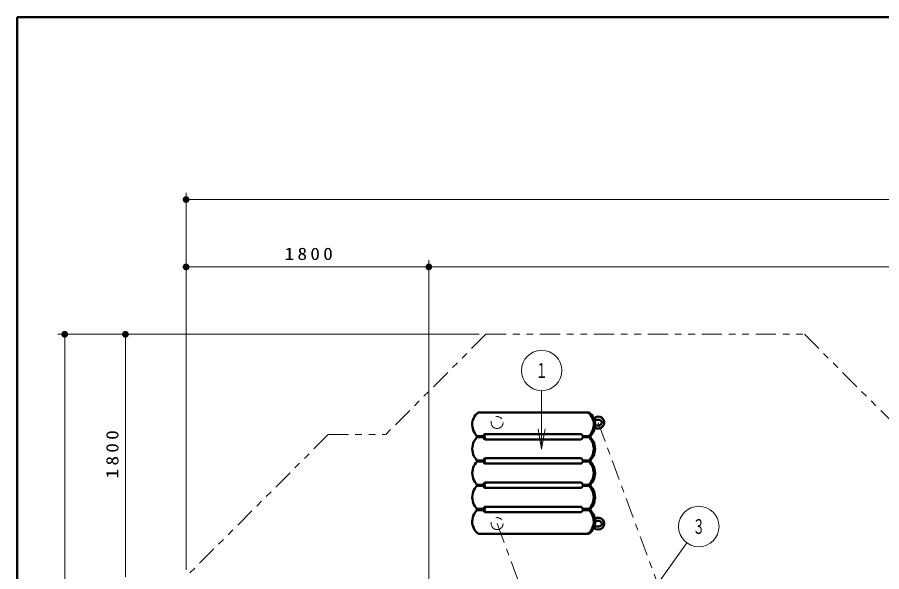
# Model space of a CAD drawing. Units: millimetres on the paper, scale 1:50. Extents: x -385 to 0, y -594 to 267.
# Drawn here: x -385 to -256.8, y 184.7 to 267 of the extents above; entities that cross this region are included whole.
import ezdxf
from ezdxf.enums import TextEntityAlignment as Align

# ---------------------------------------------------------------- set-up
doc = ezdxf.new("R2010")
doc.units = ezdxf.units.MM
doc.linetypes.add('USER2', pattern=[6, 3, -1, 1, -1])
doc.linetypes.add('USER3', pattern=[8, 3, -1, 1, -1, 1, -1])
doc.layers.add('LY_1', color=140, linetype='Continuous', lineweight=50)
doc.styles.add('ＭＳ ゴシック', font='')
doc.styles.get('ＭＳ ゴシック').set_extended_font_data('MS Gothic')

# ---------------------------------------------------------------- blocks, each defined once
blk = doc.blocks.new('filled_dot')
at = {"color": 0, "linetype": 'Continuous', "lineweight": -2, "const_width": 1.25}
blk.add_lwpolyline([(-0.625, 0, 1), (0.625, 0, 1)], format="xyb", close=True, dxfattribs=at)

msp = doc.modelspace()

# ---------------------------------------------------------------- linework, layer by layer
at = {"layer": 'LY_1', "color": 7}
for p, q in [((0, 267), (-385, 267)), ((-385, 267), (-385, 0))]:
    msp.add_line(p, q, dxfattribs=at)
at = {"layer": 'LY_1', "color": 7, "lineweight": 13}
for p, q in [((-359.97, 184.969), (-359.97, 240.948)), ((-359.97, 239.948), (-133.639, 239.948)), ((-323.97, 166.328), (-323.97, 230.948)), ((-359.97, 229.948), (-323.97, 229.948)), ((-323.97, 229.948), (-169.639, 229.948)), ((-316.497, 219.948), (-378.97, 219.948)), ((-377.97, 50.228), (-377.97, 219.948)), ((-368.97, 183.948), (-368.97, 219.948)), ((-307.24, 202.901), (-307.24, 211.575)), ((-307.24, 202.901), (-307.74, 205.901)), ((-306.74, 205.901), (-307.24, 202.901)), ((-307.24, 202.901), (-307.24, 205.901)), ((-291.693, 180.597), (-285.686, 188.977))]:
    msp.add_line(p, q, dxfattribs=at)
at = {"layer": 'LY_1', "color": 7, "linetype": 'USER3', "lineweight": 13}
for p, q in [((-315.497, 219.948), (-330.389, 205.057)), ((-315.497, 219.948), (-268.274, 219.948)), ((-268.274, 219.948), (-253.382, 205.057)), ((-338.882, 205.057), (-359.97, 183.969)), ((-338.882, 205.057), (-330.389, 205.057))]:
    msp.add_line(p, q, dxfattribs=at)
at = {"layer": 'LY_1'}
for p, q in [((-316.527, 208.347), (-300.319, 208.347)), ((-299.427, 207.274), (-298.849, 207.274)), ((-299.318, 206.42), (-298.849, 206.42)), ((-315.565, 205.147), (-301.477, 205.147)), ((-315.886, 204.827), (-316.872, 204.827)), ((-315.886, 204.667), (-316.872, 204.667)), ((-315.565, 204.347), (-301.477, 204.347)), ((-301.156, 204.827), (-300.17, 204.827)), ((-301.156, 204.667), (-300.17, 204.667)), ((-315.565, 201.547), (-301.477, 201.547)), ((-315.886, 201.227), (-316.872, 201.227)), ((-315.886, 201.067), (-316.872, 201.067)), ((-315.565, 200.747), (-301.477, 200.747)), ((-301.156, 201.227), (-300.17, 201.227)), ((-301.156, 201.067), (-300.17, 201.067)), ((-315.886, 197.627), (-316.872, 197.627)), ((-315.886, 197.467), (-316.872, 197.467)), ((-315.565, 197.947), (-301.477, 197.947)), ((-301.156, 197.627), (-300.17, 197.627)), ((-301.156, 197.467), (-300.17, 197.467)), ((-315.565, 197.147), (-301.477, 197.147)), ((-315.886, 194.027), (-316.872, 194.027)), ((-315.886, 193.867), (-316.872, 193.867)), ((-315.565, 194.347), (-301.477, 194.347)), ((-301.156, 194.027), (-300.17, 194.027)), ((-301.156, 193.867), (-300.17, 193.867)), ((-315.565, 193.547), (-301.477, 193.547)), ((-299.427, 191.42), (-298.849, 191.42)), ((-299.318, 192.274), (-298.849, 192.274)), ((-316.527, 190.347), (-300.319, 190.347))]:
    msp.add_line(p, q, dxfattribs=at)
at = {"layer": 'LY_1', "color": 7, "linetype": 'USER2', "lineweight": 13}
for p, q in [((-298.849, 206.847), (-284.385, 167.608)), ((-313.849, 191.847), (-299.385, 152.608))]:
    msp.add_line(p, q, dxfattribs=at)
at = {"layer": 'LY_1'}
for points in [[(-316.976, 205.047), (-317.134, 205.241), (-317.268, 205.46), (-317.376, 205.698), (-317.457, 205.953), (-317.509, 206.219), (-317.53, 206.491), (-317.521, 206.764), (-317.482, 207.033), (-317.413, 207.292), (-317.315, 207.538), (-317.191, 207.766), (-317.043, 207.97), (-316.874, 208.148), (-316.686, 208.297)], [(-316.686, 208.297), (-316.609, 208.334), (-316.527, 208.347)], [(-300.356, 208.297), (-300.433, 208.334), (-300.515, 208.347)], [(-300.066, 205.047), (-299.908, 205.241), (-299.774, 205.46), (-299.666, 205.698), (-299.585, 205.953), (-299.533, 206.219), (-299.512, 206.491), (-299.521, 206.764), (-299.56, 207.033), (-299.629, 207.292), (-299.726, 207.538), (-299.85, 207.766), (-299.998, 207.97), (-300.168, 208.148), (-300.356, 208.297)], [(-300.16, 208.297), (-300.237, 208.334), (-300.319, 208.347)], [(-299.87, 205.047), (-299.712, 205.241), (-299.578, 205.46), (-299.47, 205.698), (-299.389, 205.953), (-299.337, 206.219), (-299.316, 206.491), (-299.325, 206.764), (-299.364, 207.033), (-299.433, 207.292), (-299.531, 207.538), (-299.655, 207.766), (-299.803, 207.97), (-299.972, 208.148), (-300.16, 208.297)], [(-298.849, 207.274), (-298.781, 207.27), (-298.714, 207.259), (-298.65, 207.241), (-298.589, 207.217), (-298.532, 207.185), (-298.481, 207.149), (-298.436, 207.107), (-298.398, 207.06), (-298.368, 207.01), (-298.346, 206.957), (-298.332, 206.902), (-298.328, 206.847), (-298.332, 206.791), (-298.346, 206.736), (-298.368, 206.683), (-298.398, 206.633), (-298.436, 206.587), (-298.481, 206.545), (-298.532, 206.508), (-298.589, 206.477), (-298.65, 206.452), (-298.714, 206.434), (-298.781, 206.423), (-298.849, 206.42)], [(-315.565, 204.347), (-315.608, 204.35), (-315.65, 204.36), (-315.69, 204.377), (-315.729, 204.4), (-315.765, 204.429), (-315.797, 204.464), (-315.825, 204.503), (-315.849, 204.547), (-315.868, 204.594), (-315.882, 204.643), (-315.89, 204.695), (-315.893, 204.747), (-315.89, 204.799), (-315.882, 204.85), (-315.868, 204.9), (-315.849, 204.947), (-315.825, 204.99), (-315.797, 205.03), (-315.765, 205.064), (-315.729, 205.093), (-315.69, 205.116), (-315.65, 205.133), (-315.608, 205.143), (-315.565, 205.147)], [(-315.369, 204.347), (-315.412, 204.35), (-315.454, 204.36), (-315.495, 204.377), (-315.533, 204.4), (-315.569, 204.429), (-315.601, 204.464), (-315.629, 204.503), (-315.653, 204.547), (-315.672, 204.594), (-315.686, 204.643), (-315.694, 204.695), (-315.697, 204.747), (-315.694, 204.799), (-315.686, 204.85), (-315.672, 204.9), (-315.653, 204.947), (-315.629, 204.99), (-315.601, 205.03), (-315.569, 205.064), (-315.533, 205.093), (-315.495, 205.116), (-315.454, 205.133), (-315.412, 205.143), (-315.369, 205.147)], [(-301.477, 204.347), (-301.434, 204.35), (-301.392, 204.36), (-301.351, 204.377), (-301.313, 204.4), (-301.277, 204.429), (-301.245, 204.464), (-301.217, 204.503), (-301.193, 204.547), (-301.174, 204.594), (-301.16, 204.643), (-301.152, 204.695), (-301.149, 204.747), (-301.152, 204.799), (-301.16, 204.85), (-301.174, 204.9), (-301.193, 204.947), (-301.217, 204.99), (-301.245, 205.03), (-301.277, 205.064), (-301.313, 205.093), (-301.351, 205.116), (-301.392, 205.133), (-301.434, 205.143), (-301.477, 205.147)], [(-316.976, 201.447), (-317.139, 201.648), (-317.276, 201.875), (-317.386, 202.124), (-317.466, 202.389), (-317.515, 202.665), (-317.531, 202.947), (-317.515, 203.228), (-317.466, 203.505), (-317.386, 203.77), (-317.276, 204.018), (-317.139, 204.245), (-316.976, 204.447)], [(-316.976, 204.447), (-316.944, 204.487), (-316.916, 204.532), (-316.894, 204.582), (-316.878, 204.635), (-316.869, 204.69), (-316.865, 204.747), (-316.869, 204.803), (-316.878, 204.858), (-316.894, 204.911), (-316.916, 204.961), (-316.944, 205.006), (-316.976, 205.047)], [(-300.066, 204.447), (-300.098, 204.487), (-300.125, 204.532), (-300.147, 204.582), (-300.163, 204.635), (-300.173, 204.69), (-300.176, 204.747), (-300.173, 204.803), (-300.163, 204.858), (-300.147, 204.911), (-300.125, 204.961), (-300.098, 205.006), (-300.066, 205.047)], [(-300.066, 201.447), (-299.903, 201.648), (-299.766, 201.875), (-299.656, 202.124), (-299.576, 202.389), (-299.527, 202.665), (-299.511, 202.947), (-299.527, 203.228), (-299.576, 203.505), (-299.656, 203.77), (-299.766, 204.018), (-299.903, 204.245), (-300.066, 204.447)], [(-299.87, 204.447), (-299.902, 204.487), (-299.93, 204.532), (-299.952, 204.582), (-299.968, 204.635), (-299.977, 204.69), (-299.981, 204.747), (-299.977, 204.803), (-299.968, 204.858), (-299.952, 204.911), (-299.93, 204.961), (-299.902, 205.006), (-299.87, 205.047)], [(-299.87, 201.447), (-299.708, 201.648), (-299.57, 201.875), (-299.46, 202.124), (-299.38, 202.389), (-299.331, 202.665), (-299.315, 202.947), (-299.331, 203.228), (-299.38, 203.505), (-299.46, 203.77), (-299.57, 204.018), (-299.708, 204.245), (-299.87, 204.447)], [(-316.976, 200.847), (-316.944, 200.887), (-316.916, 200.932), (-316.894, 200.982), (-316.878, 201.035), (-316.869, 201.09), (-316.865, 201.147), (-316.869, 201.203), (-316.878, 201.258), (-316.894, 201.311), (-316.916, 201.361), (-316.944, 201.406), (-316.976, 201.447)], [(-315.565, 200.747), (-315.608, 200.75), (-315.65, 200.76), (-315.69, 200.777), (-315.729, 200.8), (-315.765, 200.829), (-315.797, 200.864), (-315.825, 200.903), (-315.849, 200.947), (-315.868, 200.994), (-315.882, 201.043), (-315.89, 201.095), (-315.893, 201.147), (-315.89, 201.199), (-315.882, 201.25), (-315.868, 201.3), (-315.849, 201.347), (-315.825, 201.39), (-315.797, 201.43), (-315.765, 201.464), (-315.729, 201.493), (-315.69, 201.516), (-315.65, 201.533), (-315.608, 201.543), (-315.565, 201.547)], [(-315.369, 200.747), (-315.412, 200.75), (-315.454, 200.76), (-315.495, 200.777), (-315.533, 200.8), (-315.569, 200.829), (-315.601, 200.864), (-315.629, 200.903), (-315.653, 200.947), (-315.672, 200.994), (-315.686, 201.043), (-315.694, 201.095), (-315.697, 201.147), (-315.694, 201.199), (-315.686, 201.25), (-315.672, 201.3), (-315.653, 201.347), (-315.629, 201.39), (-315.601, 201.43), (-315.569, 201.464), (-315.533, 201.493), (-315.495, 201.516), (-315.454, 201.533), (-315.412, 201.543), (-315.369, 201.547)], [(-301.477, 200.747), (-301.434, 200.75), (-301.392, 200.76), (-301.351, 200.777), (-301.313, 200.8), (-301.277, 200.829), (-301.245, 200.864), (-301.217, 200.903), (-301.193, 200.947), (-301.174, 200.994), (-301.16, 201.043), (-301.152, 201.095), (-301.149, 201.147), (-301.152, 201.199), (-301.16, 201.25), (-301.174, 201.3), (-301.193, 201.347), (-301.217, 201.39), (-301.245, 201.43), (-301.277, 201.464), (-301.313, 201.493), (-301.351, 201.516), (-301.392, 201.533), (-301.434, 201.543), (-301.477, 201.547)], [(-300.066, 200.847), (-300.098, 200.887), (-300.125, 200.932), (-300.147, 200.982), (-300.163, 201.035), (-300.173, 201.09), (-300.176, 201.147), (-300.173, 201.203), (-300.163, 201.258), (-300.147, 201.311), (-300.125, 201.361), (-300.098, 201.406), (-300.066, 201.447)], [(-299.87, 200.847), (-299.902, 200.887), (-299.93, 200.932), (-299.952, 200.982), (-299.968, 201.035), (-299.977, 201.09), (-299.981, 201.147), (-299.977, 201.203), (-299.968, 201.258), (-299.952, 201.311), (-299.93, 201.361), (-299.902, 201.406), (-299.87, 201.447)], [(-316.976, 197.847), (-317.139, 198.048), (-317.276, 198.275), (-317.386, 198.524), (-317.466, 198.789), (-317.515, 199.065), (-317.531, 199.347), (-317.515, 199.628), (-317.466, 199.905), (-317.386, 200.17), (-317.276, 200.418), (-317.139, 200.645), (-316.976, 200.847)], [(-300.066, 197.847), (-299.903, 198.048), (-299.766, 198.275), (-299.656, 198.524), (-299.576, 198.789), (-299.527, 199.065), (-299.511, 199.347), (-299.527, 199.628), (-299.576, 199.905), (-299.656, 200.17), (-299.766, 200.418), (-299.903, 200.645), (-300.066, 200.847)], [(-299.87, 197.847), (-299.708, 198.048), (-299.57, 198.275), (-299.46, 198.524), (-299.38, 198.789), (-299.331, 199.065), (-299.315, 199.347), (-299.331, 199.628), (-299.38, 199.905), (-299.46, 200.17), (-299.57, 200.418), (-299.708, 200.645), (-299.87, 200.847)], [(-316.976, 197.247), (-316.944, 197.287), (-316.916, 197.332), (-316.894, 197.382), (-316.878, 197.435), (-316.869, 197.49), (-316.865, 197.547), (-316.869, 197.603), (-316.878, 197.658), (-316.894, 197.711), (-316.916, 197.761), (-316.944, 197.806), (-316.976, 197.847)], [(-315.565, 197.147), (-315.608, 197.15), (-315.65, 197.16), (-315.69, 197.177), (-315.729, 197.2), (-315.765, 197.229), (-315.797, 197.264), (-315.825, 197.303), (-315.849, 197.347), (-315.868, 197.394), (-315.882, 197.443), (-315.89, 197.495), (-315.893, 197.547), (-315.89, 197.599), (-315.882, 197.65), (-315.868, 197.7), (-315.849, 197.747), (-315.825, 197.79), (-315.797, 197.83), (-315.765, 197.864), (-315.729, 197.893), (-315.69, 197.916), (-315.65, 197.933), (-315.608, 197.943), (-315.565, 197.947)], [(-315.369, 197.147), (-315.412, 197.15), (-315.454, 197.16), (-315.495, 197.177), (-315.533, 197.2), (-315.569, 197.229), (-315.601, 197.264), (-315.629, 197.303), (-315.653, 197.347), (-315.672, 197.394), (-315.686, 197.443), (-315.694, 197.495), (-315.697, 197.547), (-315.694, 197.599), (-315.686, 197.65), (-315.672, 197.7), (-315.653, 197.747), (-315.629, 197.79), (-315.601, 197.83), (-315.569, 197.864), (-315.533, 197.893), (-315.495, 197.916), (-315.454, 197.933), (-315.412, 197.943), (-315.369, 197.947)], [(-301.477, 197.147), (-301.434, 197.15), (-301.392, 197.16), (-301.351, 197.177), (-301.313, 197.2), (-301.277, 197.229), (-301.245, 197.264), (-301.217, 197.303), (-301.193, 197.347), (-301.174, 197.394), (-301.16, 197.443), (-301.152, 197.495), (-301.149, 197.547), (-301.152, 197.599), (-301.16, 197.65), (-301.174, 197.7), (-301.193, 197.747), (-301.217, 197.79), (-301.245, 197.83), (-301.277, 197.864), (-301.313, 197.893), (-301.351, 197.916), (-301.392, 197.933), (-301.434, 197.943), (-301.477, 197.947)], [(-300.066, 197.247), (-300.098, 197.287), (-300.125, 197.332), (-300.147, 197.382), (-300.163, 197.435), (-300.173, 197.49), (-300.176, 197.547), (-300.173, 197.603), (-300.163, 197.658), (-300.147, 197.711), (-300.125, 197.761), (-300.098, 197.806), (-300.066, 197.847)], [(-299.87, 197.247), (-299.902, 197.287), (-299.93, 197.332), (-299.952, 197.382), (-299.968, 197.435), (-299.977, 197.49), (-299.981, 197.547), (-299.977, 197.603), (-299.968, 197.658), (-299.952, 197.711), (-299.93, 197.761), (-299.902, 197.806), (-299.87, 197.847)], [(-316.976, 194.247), (-317.139, 194.448), (-317.276, 194.675), (-317.386, 194.924), (-317.466, 195.189), (-317.515, 195.465), (-317.531, 195.747), (-317.515, 196.028), (-317.466, 196.305), (-317.386, 196.57), (-317.276, 196.818), (-317.139, 197.045), (-316.976, 197.247)], [(-300.066, 194.247), (-299.903, 194.448), (-299.766, 194.675), (-299.656, 194.924), (-299.576, 195.189), (-299.527, 195.465), (-299.511, 195.747), (-299.527, 196.028), (-299.576, 196.305), (-299.656, 196.57), (-299.766, 196.818), (-299.903, 197.045), (-300.066, 197.247)], [(-299.87, 194.247), (-299.708, 194.448), (-299.57, 194.675), (-299.46, 194.924), (-299.38, 195.189), (-299.331, 195.465), (-299.315, 195.747), (-299.331, 196.028), (-299.38, 196.305), (-299.46, 196.57), (-299.57, 196.818), (-299.708, 197.045), (-299.87, 197.247)], [(-316.686, 190.397), (-316.874, 190.545), (-317.043, 190.723), (-317.191, 190.928), (-317.315, 191.155), (-317.413, 191.401), (-317.482, 191.661), (-317.521, 191.93), (-317.53, 192.203), (-317.509, 192.475), (-317.457, 192.74), (-317.376, 192.995), (-317.268, 193.234), (-317.134, 193.452), (-316.976, 193.647)], [(-316.976, 193.647), (-316.944, 193.687), (-316.916, 193.732), (-316.894, 193.782), (-316.878, 193.835), (-316.869, 193.89), (-316.865, 193.947), (-316.869, 194.003), (-316.878, 194.058), (-316.894, 194.111), (-316.916, 194.161), (-316.944, 194.206), (-316.976, 194.247)], [(-315.565, 193.547), (-315.608, 193.55), (-315.65, 193.56), (-315.69, 193.577), (-315.729, 193.6), (-315.765, 193.629), (-315.797, 193.664), (-315.825, 193.703), (-315.849, 193.747), (-315.868, 193.794), (-315.882, 193.843), (-315.89, 193.895), (-315.893, 193.947), (-315.89, 193.999), (-315.882, 194.05), (-315.868, 194.1), (-315.849, 194.147), (-315.825, 194.19), (-315.797, 194.23), (-315.765, 194.264), (-315.729, 194.293), (-315.69, 194.316), (-315.65, 194.333), (-315.608, 194.343), (-315.565, 194.347)], [(-315.369, 193.547), (-315.412, 193.55), (-315.454, 193.56), (-315.495, 193.577), (-315.533, 193.6), (-315.569, 193.629), (-315.601, 193.664), (-315.629, 193.703), (-315.653, 193.747), (-315.672, 193.794), (-315.686, 193.843), (-315.694, 193.895), (-315.697, 193.947), (-315.694, 193.999), (-315.686, 194.05), (-315.672, 194.1), (-315.653, 194.147), (-315.629, 194.19), (-315.601, 194.23), (-315.569, 194.264), (-315.533, 194.293), (-315.495, 194.316), (-315.454, 194.333), (-315.412, 194.343), (-315.369, 194.347)], [(-301.477, 193.547), (-301.434, 193.55), (-301.392, 193.56), (-301.351, 193.577), (-301.313, 193.6), (-301.277, 193.629), (-301.245, 193.664), (-301.217, 193.703), (-301.193, 193.747), (-301.174, 193.794), (-301.16, 193.843), (-301.152, 193.895), (-301.149, 193.947), (-301.152, 193.999), (-301.16, 194.05), (-301.174, 194.1), (-301.193, 194.147), (-301.217, 194.19), (-301.245, 194.23), (-301.277, 194.264), (-301.313, 194.293), (-301.351, 194.316), (-301.392, 194.333), (-301.434, 194.343), (-301.477, 194.347)], [(-300.356, 190.397), (-300.168, 190.545), (-299.998, 190.723), (-299.85, 190.928), (-299.726, 191.155), (-299.629, 191.401), (-299.56, 191.661), (-299.521, 191.93), (-299.512, 192.203), (-299.533, 192.475), (-299.585, 192.74), (-299.666, 192.995), (-299.774, 193.234), (-299.908, 193.452), (-300.066, 193.647)], [(-300.066, 193.647), (-300.098, 193.687), (-300.125, 193.732), (-300.147, 193.782), (-300.163, 193.835), (-300.173, 193.89), (-300.176, 193.947), (-300.173, 194.003), (-300.163, 194.058), (-300.147, 194.111), (-300.125, 194.161), (-300.098, 194.206), (-300.066, 194.247)], [(-300.16, 190.397), (-299.972, 190.545), (-299.803, 190.723), (-299.655, 190.928), (-299.531, 191.155), (-299.433, 191.401), (-299.364, 191.661), (-299.325, 191.93), (-299.316, 192.203), (-299.337, 192.475), (-299.389, 192.74), (-299.47, 192.995), (-299.578, 193.234), (-299.712, 193.452), (-299.87, 193.647)], [(-299.87, 193.647), (-299.902, 193.687), (-299.93, 193.732), (-299.952, 193.782), (-299.968, 193.835), (-299.977, 193.89), (-299.981, 193.947), (-299.977, 194.003), (-299.968, 194.058), (-299.952, 194.111), (-299.93, 194.161), (-299.902, 194.206), (-299.87, 194.247)], [(-298.849, 191.42), (-298.781, 191.423), (-298.714, 191.434), (-298.65, 191.452), (-298.589, 191.477), (-298.532, 191.508), (-298.481, 191.545), (-298.436, 191.587), (-298.398, 191.633), (-298.368, 191.683), (-298.346, 191.736), (-298.332, 191.791), (-298.328, 191.847), (-298.332, 191.902), (-298.346, 191.957), (-298.368, 192.01), (-298.398, 192.06), (-298.436, 192.107), (-298.481, 192.149), (-298.532, 192.185), (-298.589, 192.217), (-298.65, 192.241), (-298.714, 192.259), (-298.781, 192.27), (-298.849, 192.274)], [(-316.527, 190.347), (-316.559, 190.349), (-316.59, 190.354), (-316.621, 190.363), (-316.65, 190.376), (-316.668, 190.386), (-316.686, 190.397)], [(-300.515, 190.347), (-300.433, 190.359), (-300.356, 190.397)], [(-300.319, 190.347), (-300.237, 190.359), (-300.16, 190.397)]]:
    msp.add_lwpolyline(points, dxfattribs=at)
at = {"layer": 'LY_1', "color": 7, "lineweight": 13}
for centre in [(-307.24, 214.575), (-283.938, 191.416)]:
    msp.add_circle(centre, 3, dxfattribs=at)
at = {"layer": 'LY_1', "color": 7, "linetype": 'USER3', "lineweight": 13}
for centre in [(-313.849, 206.847), (-313.849, 191.847)]:
    msp.add_circle(centre, 0.891, dxfattribs=at)
at = {"layer": 'LY_1'}
for centre, start, end in [((-298.849, 206.847), 235.47646, 136.52582), ((-298.849, 191.847), 223.47418, 124.52354)]:
    msp.add_arc(centre, 0.891, start, end, dxfattribs=at)

# ---------------------------------------------------------------- block references
at = {"layer": 'LY_1', "color": 7, "lineweight": 13, "xscale": 0.4, "yscale": 0.4}
for p in [(-359.97, 239.948), (-359.97, 229.948), (-323.97, 229.948)]:
    msp.add_blockref('filled_dot', p, dxfattribs=at)
for p, rotation in [((-323.97, 229.948), 180), ((-377.97, 219.948), 270), ((-368.97, 219.948), 270)]:
    msp.add_blockref('filled_dot', p, dxfattribs=dict(at, rotation=rotation))

# ---------------------------------------------------------------- texts
at = {"layer": 'LY_1', "color": 7, "style": 'ＭＳ ゴシック', "width": 0.6}
for s, p in [('１', (-307.24, 214.575)), ('３', (-283.938, 191.416))]:
    msp.add_text(s, height=2.199, dxfattribs=at).set_placement(p, align=Align.MIDDLE_CENTER)
at = {"layer": 'LY_1', "color": 7, "insert": (-341.549, 230.948), "char_height": 1.833, "attachment_point": 8, "style": 'ＭＳ ゴシック'}
msp.add_mtext('\\T1.33;\\W1.15;1800', dxfattribs=at)
at = {"layer": 'LY_1', "color": 7, "insert": (-369.97, 202.37), "char_height": 1.833, "attachment_point": 8, "rotation": 90, "style": 'ＭＳ ゴシック'}
msp.add_mtext('\\T1.33;\\W1.15;1800', dxfattribs=at)

doc.saveas('drawing.dxf')
